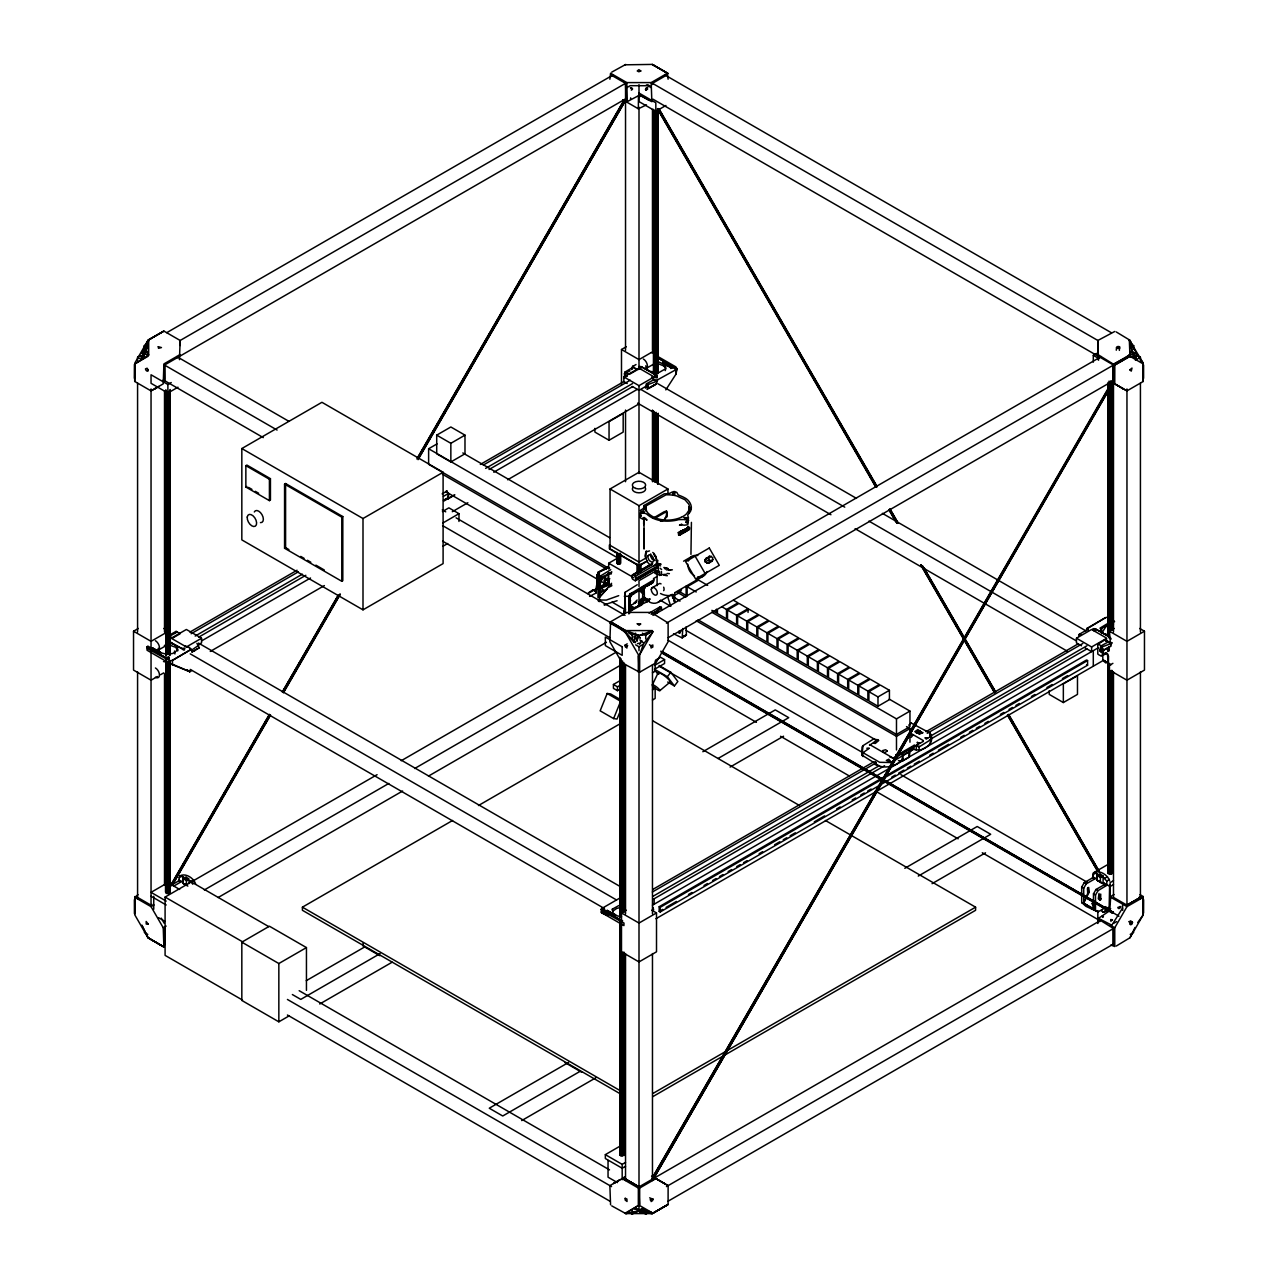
<?xml version="1.0" encoding="UTF-8"?>
<svg xmlns="http://www.w3.org/2000/svg" width="1278" height="1278" viewBox="0 0 1278 1278"><rect width="100%" height="100%" fill="white"/><g stroke="black" fill="none" stroke-linecap="round" stroke-linejoin="round"><path stroke-width="1.5" d="M134.398 378.304L134.781 363.16L148.024 340.252L149.814 339.085L163.903 331.082L180.166 340.475L625.038 83.613M191.86 670.535L189.831 671.701L172.466 664.736L172.466 660.359L191.045 649.384L189.495 647.642L185.166 646.253M180.15 345.523L180.166 340.475L179.431 359.661M610.756 569.716L599.478 576.618L599.478 597.273L611.587 583.295M629.08 611.89L629.655 594.222L654.288 579.557M639 84.683L639 95.451L627.322 101.569L622.737 99.796M651.86 101.761L651.189 82.591L667.435 73.213L668.106 79.188M653.01 1176.91L668.122 1185.633L668.09 1204.467L652.259 1213.589L625.741 1213.573L611.747 1205.873M690.567 509.267L688.97 506.743L689.018 512.558L689.13 506.759L690.184 507.877M691.414 522.367L690.951 554.396M910.99 722.933L929.937 733.029C935.4 740.889 927.524 748.732 919.233 750.122L913.083 749.403L902.795 755.442M1097.834 923.467L1097.834 910.575M1097.85 918.403L1097.77 922.221M1102.115 909.952L1101.332 910.831L1103.393 912.332L1105.598 910.447L1105.598 907.524L1098.026 911.901L1095.502 910.447L1095.502 895.015L1098.026 890.638L1106.796 885.366L1106.796 881.117L1103.154 877.219L1100.374 877.427L1097.003 875.478L1097.019 880.254L1103.058 883.625L1103.154 877.219M1113.489 928.531L1113.457 945.065L1113.489 928.531L1097.866 918.77L1109.16 911.118M1113.489 365.061L1113.442 381.611L1113.489 365.061L1099.128 356.754L1099.447 358.239M1143.219 914.058L1143.602 899.664M158.807 386.451L151.044 390.892L134.733 381.451L134.781 363.942L148.679 355.156L148.679 339.852L163.903 331.082L148.024 340.252L141.938 352.504L142.353 353.862L143.12 352.281M138.008 894.664L134.781 897.332L151.044 906.645L163.233 927.764L163.903 946.918L148.024 937.748L134.781 914.84L134.398 899.696M164.495 937.573L164.479 943.036L164.511 928.499L164.511 945.081M597.992 597.753L598.04 578.119C601.746 577.656 606.379 574.701 611.443 572.448L611.347 573.311M629.639 613.248L629.655 594.222L631.348 593.28M643.169 1209.611L642.546 1208.828L652.898 1213.189L668.09 1204.467L652.259 1213.589L639.671 1211.065L625.741 1213.573L638.329 1205.553L638.361 1188.061L622.066 1178.604L609.878 1185.633L610.564 1204.787M639.639 672.212L639.671 654.655L643.553 643.888L652.898 631.747L652.259 630.597L625.741 630.581L610.564 621.795L609.878 641.732L622.066 662.835L639.639 672.212L655.933 662.835L668.122 641.732L668.122 622.961L651.189 612.418L626.811 612.418L610.564 621.795C623.153 628.377 638.057 642.642 652.259 630.597L639.879 635.438M644.016 517.414L644.048 549.045L644.128 528.772M644.032 509.475L644.048 505.497L664.24 493.835L667.579 493.691A3.562 2.061 0 0 0 669.8 493.244L671.014 492.685A3.578 2.061 0 0 0 671.653 492.302L673.714 491.599A3.099 1.789 0 0 1 674.768 491.615L676.749 492.397A3.099 1.789 0 0 1 677.212 493.164L677.995 494.506A3.562 2.061 0 0 0 678.506 495.033L681.925 496.455A23.803 13.738 0 0 1 684.113 497.525C689.769 499.906 693.938 507.494 689.513 512.813A23.803 13.738 0 0 1 688.235 514.299A3.562 2.061 0 0 0 687.804 515.625L688.507 518.021A3.099 1.789 0 0 1 687.979 518.772L687.229 519.203A3.099 1.789 0 0 1 685.232 519.523L678.65 519.619A23.787 13.738 0 0 1 676.03 520.29C666.126 522.239 654.544 521.232 646.828 514.155A3.562 2.061 0 0 0 645.23 513.436L641.173 512.638L640.486 510.385A3.099 1.789 0 0 1 641.396 509.778L643.026 508.708A3.578 2.061 0 0 0 643.553 508.197L644.048 505.497L644.064 509.139M902.763 758.317C898.913 765.25 887.283 768.749 879.456 766.065L861.979 755.122L863.033 745.649L873.705 738.94L878.785 740.441L875.286 743.461L873.529 743.221L876.868 739.451M1097.85 922.7L1097.866 918.77M1109.623 884.887L1109.128 909.329M1116.221 946.071L1129.976 937.748L1143.219 914.824L1143.219 896.549L1139.976 894.664M171.891 884.823L178.489 881.021L179.751 875.957C185.725 872.555 194.064 878.337 195.662 884.136M611.763 76.456L611.172 75.082L625.533 83.342L625.565 99.908L627.322 101.569L626.811 82.591L610.564 73.213L609.878 79.236M625.421 613.328L625.134 592.289L637.259 584.733M645.709 510.976L646.077 505.896L666.03 494.826A21.886 12.636 0 0 1 676.573 495.896L684.944 499.714L688.666 503.979A21.886 12.636 0 0 1 689.481 506.807L689.002 510.162L686.621 513.724A21.886 12.636 0 0 1 681.238 517.334M1096.332 911.134L1085.901 906.326L1081.699 902.476L1081.699 887.044L1084.223 882.667L1092.466 877.906L1093.728 872.842C1099.703 869.455 1108.042 875.238 1109.639 881.021M652.962 83.613L1097.802 340.443L1097.85 359.597L1097.834 340.475L1114.767 331.465M589.557 596.411L595.963 593.104L597.88 572.48L608.344 566.442M1106.956 884.743L1104.256 883.162L1104.24 884.743L1095.997 889.472L1093.473 893.849L1093.489 908.514L1081.699 902.476L1098.026 911.901L1091.108 907.939L1094.543 909.936M665.822 389.886L676.126 373.911L676.765 368.495L675.838 366.882L657.723 356.434M930.208 743.844L930.975 738.604M172.466 664.736L169.654 663.314L169.686 660.774L147.865 648.825L146.938 647.003L147.881 646.093L151.251 648.186L150.884 649.048L146.986 646.924L167.114 658.521L169.047 658.298L168.408 657.164L166.667 657.355L166.811 658.282L151.411 649.48L153.04 649.192L152.609 648.106M638.329 672.18L638.329 654.655L625.102 631.747L609.91 622.945C620.836 626.124 627.977 635.933 635.454 642.642L634.831 640.981M643.761 1209.419L652.898 1213.189L639.671 1205.553L639.671 1188.045L655.933 1178.604M657.132 377.921L656.892 375.716L647.307 369.789L645.741 365.827M643.665 523.98L643.745 518.133M660.343 520.961C665.854 522.143 668.362 511.663 665.694 511.232M189.128 883.529L189.176 880.334L186.396 880.542L183.042 878.593L183.042 883.37L187.834 886.117M597.13 580.42L595.963 593.104M641.556 598.487L642.53 599.686L642.802 590.851L640.773 588.423L641.46 589.446L640.629 589.605L644.288 591.506L644.384 598.743L641.013 598.983L638.569 603.488L638.824 605.421M629.127 611.986L629.319 600.995M1093.728 872.842L1097.179 873.753L1097.035 880.127L1101.812 883.018L1100.374 882.155L1100.374 877.427M624.463 613.728L625.134 592.289L625.054 613.312M628.76 613.728L629.08 596.842L629.111 613.664M642.754 594.03L640.661 591.251L642.802 590.851L644.304 593.136L642.898 590.66L645.198 587.433L643.808 587.417L649.559 584.733L643.936 587.161L640.661 591.251L638.569 590.564L640.821 588.743M649.064 613.2L659.528 607.162L661.045 607.114L661.621 609.957M134.414 913.626L134.781 897.332M1097.834 354.533L1114.815 365.029L1114.767 383.863L1126.956 390.892L1143.219 381.451L1143.219 363.942L1129.976 356.306L1129.321 339.852L1116.221 331.929M183.042 883.37L183.201 876.852L179.751 875.957M608.28 575.308C602.657 574.285 604.159 587.976 605.229 581.746M1097.786 644.32C1104.815 644.783 1105.758 660.758 1097.786 654.032L1097.786 644.32L1105.869 639.256M645.725 507.015L646.508 510.801A21.838 12.604 0 0 0 648.361 513.468C657.068 521.328 670.79 521.712 681.238 517.334M1102.754 653.729L1102.834 659.863L1110.949 664.864L1108.393 663.538L1108.521 656.269L1107.371 653.633L1105.901 652.946L1103.313 654.304L1100.901 649.528L1100.789 646.045L1108.314 641.907L1111.78 642.674L1110.726 646.141L1100.805 651.78L1099.719 650.31L1100.789 646.045M446.357 490.8L448.514 493.516L448.147 498.787L445.75 499.203M597.018 574.956L600.325 575.931L597.114 574.445L596.826 589.174M638.553 369.454L634.207 368.112L632.658 366.099L632.211 367.792L624.894 372.106L624.271 377.968M1095.502 631.236L1095.198 628.808L1093.121 628.936L1093.617 630.709L1094.016 628.52M657.387 612.993L657.451 610.612L661.653 608.088L661.045 607.114M605.484 912.332L605.548 910.479L602.178 908.37L601.379 908.977L601.331 912.508L623.952 925.591L623.984 923.051L602.162 911.102L601.235 909.297M1119.352 350.396L1119.48 346.689L1117.93 346.45L1116.541 347.408L1116.285 350.204M1118.985 916.246L1109.767 910.751L1110.71 896.501L1114.096 894.536M169.095 659.416L169.159 657.771M601.475 578.63L600.325 577.352L603.599 576.586L601.075 579.493L599.478 576.618L599.238 581.953L599.286 576.889L596.778 576.09L598.04 578.119M134.733 381.451L134.414 364.374M657.819 361.53L664.848 364.661L665.662 368.751L659.192 372.393L649.464 371.355L656.78 375.636L656.684 377.569L654.719 377.617M861.979 755.122L862.011 747.071L863.033 745.649M1143.219 381.451L1143.219 363.176L1129.321 339.852C1137.771 354.645 1124.736 357.904 1114.096 363.926L1129.321 355.156L1131.829 351.019M624.079 613.456L624.255 610.453L623.952 614.111L622.674 615.085M661.493 571.554L661.413 574.749L660.391 575.34L655.183 573.487A1.661 0.958 0 0 1 654.799 573.151L655.039 572.24M164.59 379.55L164.511 365.045L164.542 381.611L164.511 365.045L178.856 356.77L177.275 357.728M443.45 500.241L448.274 497.573L448.514 493.516M902.556 759.867L902.46 754.355L900.655 753.077L914.185 745.266L919.058 746.943L919.233 750.122M629.287 607.753L629.367 600.836M620.565 897.635L602.21 908.243L601.874 912.827L607.13 914.888M676.621 368.959L676.126 373.911L675.822 369.294L676.765 368.495M643.169 513.133C646.812 509.906 639.431 510.114 643.489 513.053M152.737 650.071L152.897 648.17L161.395 652.93L167.274 654.416L173.025 653.377L177.962 649.847L176.396 645.869L170.086 641.955M607.034 912.364L607.194 910.447L605.181 911.342L601.283 909.201L622.658 920.863M910.08 751.097L909.169 757.183L902.444 761.065L898.45 760.618M1099.144 920.192L1098.585 917.844L1099.671 921.694M930.975 734.483L930.975 738.364L929.937 736.911L930.288 733.109M1131.669 350.491L1129.321 339.852M602.721 578.007L600.404 582.736L599.478 597.273L607.529 588.567M196.908 643.329L199.32 647.738L192.019 651.972L191.045 649.384M659.528 607.162L659.256 609.59L651.205 614.319M673.522 633.76L682.18 637.898L682.771 628.488M158.121 651.508L158.44 648.936M448.274 497.573L448.466 496.04M646.476 104.86L638.345 108.806L638.457 95.77M181.859 876.165L179.144 877.491M1095.837 873.05L1093.121 874.392M909.169 757.183L908.993 751.975L911.326 750.729M652.946 581.49L632.53 593.966L630.677 596.73C627.913 596.411 632.195 594.046 630.038 595.708L630.006 606.283L630.773 605.612M629.942 598.423L630.885 595.292M672.02 595.213L675.135 602.257L673.889 600.884M184.367 650.023L184.623 648.329L182.434 648.777L183.984 649.48L184.623 648.329M625.214 593.727L624.782 596.634L624.958 593.04M672.292 366.435L670.662 366.514L670.662 368.463L672.036 368.192L672.292 366.435L656.892 357.377L676.717 368.799L672.819 366.546L670.806 367.553L662.819 363.064L670.806 367.553M645.997 552.32L646.045 557.384M642.53 599.686L644.384 598.743L643.505 597.593L649 599.558M621.14 922.54L621.412 920.799M629.191 609.239L630.405 604.398L630.006 606.283L634.831 607.673L649.352 600.66M595.883 591.858L597.034 587.369M645.502 89.38L647.754 87.687L645.646 88.533L647.179 88.134L645.502 89.38L646.077 90.147L646.157 88.757M635.118 639.144L634.16 636.875L635.869 636.444L636.987 640.965L638.329 635.661L640.39 638.169L637.882 635.885M1087.977 887.571L1087.722 893.306L1083.744 902.859L1092.099 908.514M145.628 350.38L144.973 353.75L146.459 350.907L145.628 350.38L143.072 353.495L146.459 350.907L148.679 355.156L146.331 351.498M657.882 560.403L656.764 564.668L655.71 564.668M665.263 370.62L665.662 368.751M647.035 389.423L656.429 383.847L657.483 380.397L654.016 379.63L651.572 377.361M645.422 388.017L646.492 383.751L654.016 379.63L655.949 381.643L647.595 384.694L646.492 383.751L647.435 388.72M876.612 764.899L874.919 764.42L875.574 761.72L876.389 765.059M919.058 746.943L930.256 739.994M146.171 349.821L148.679 339.852L151.06 338.542M636.987 640.965L638.329 635.661M678.874 532.974L689.225 527.191L687.229 528.421M642.914 602.817L643.457 599.398L645.214 598.999L642.355 602.673L640.486 602.273L642.355 602.673M602.21 908.243L601.331 912.508M644.288 591.506L643.904 589.366L640.853 590.132L639.607 588.743L640.134 589.909M913.083 749.403L914.185 745.266M198.809 645.214L191.221 650.422L190.023 648.649M1078.68 636.077L1079.191 634.383L1086.508 630.07L1086.955 628.393L1105.534 617.609L1108.314 617.066M632.211 367.792L631.683 369.566L632.482 367.09L633.68 366.994M1098.537 918.371L1111.828 925.208L1122.579 908.067L1122.611 904.105L1110.678 897.252M653.154 1199.307L651.125 1201.576L651.317 1198.668L653.154 1199.307L649.639 1197.821M167.769 659.065L168.408 657.164M908.993 751.975L891.645 762.167L891.645 766.065M645.997 368.735L646.652 366.866M1100.278 631.028L1103.122 627.418L1108.777 625.597M1110.838 919.569L1112.387 919.952L1110.838 919.569L1110.997 921.406M1131.957 923.786L1132.5 922.301C1131.461 919.569 1128.027 924.793 1130.886 924.793L1131.957 923.786L1128.762 921.598M629.495 604.782L629.798 608.104L631.428 606.794M646.556 551.042L645.805 552.032L649.512 550.898M1094.719 905.175L1093.489 908.514L1094.815 905.271M141.922 352.808L148.679 339.852L146.842 349.182L145.532 349.182L143.072 353.495M620.709 699.769L610.612 693.938L607.178 693.491L600.149 710.824L613.616 718.587L617.05 719.035L620.565 710.376M613.616 718.587L620.629 701.271L607.178 693.491M681.174 531.92L685.407 529.028L678.33 532.495L678.65 535.115L688.954 529.044M640.118 1211.816L637.61 1210.282L640.118 1211.816L641.013 1209.675L642.131 1211.56L643.84 1210.921L642.882 1210.074M652.643 647.083L652.882 644.991L650.981 645.741L651.093 648.042L652.643 647.083L649.48 644.751M1118.937 908.53L1119.049 907.364L1117.883 907.38L1118.937 908.53L1120.215 907.428L1119.624 906.549M639.431 602.082L642.642 603.392M646.045 551.377L644.959 556.01L647.515 562.128A8.323 4.808 60 0 0 650.981 565.259M173.904 886.005L181.859 881.421L179.128 880.238M1088.121 891.101L1089.287 892.012L1087.722 893.306L1087.434 888.561L1088.68 887.443L1089.287 892.012L1083.744 902.859L1083.712 888.21L1086.236 883.833L1095.837 878.321L1093.105 877.123M657.148 376.211L655.151 376.738L654.815 375.684L656.78 375.636M652.339 684.912L658.09 672.899M1100.582 899.792L1100.741 894.137L1099.208 895.463L1099.607 900.271L1100.582 899.792L1098.281 898.785L1099.032 893.418M1129.976 937.748L1135.008 927.493M638.01 606.139L640.869 602.657M643.457 599.398L640.597 600.708L641.396 602.002L642.674 598.743M624.846 645.342L626.875 645.406L626.891 648.042L624.846 645.342L627.194 643.824M632.514 606.874L630.389 611.028L641.86 604.925M1100.805 651.78L1101.732 651.013M170.693 885.271L269.338 714.402M282.294 691.957L338.111 595.308M416.836 458.946L624.111 99.94M170.948 885.43L269.61 714.546M338.366 595.452L282.55 692.117L338.462 595.516M418.082 457.38L624.367 100.083M171.044 885.478L269.706 714.61M418.178 457.428L624.463 100.147M171.556 885.782L270.217 714.913M283.173 692.468L339.98 594.078L283.269 692.516M418.705 457.732L625.341 100.642L418.066 459.665M172.658 884.104L270.313 714.961M418.801 457.78L625.07 100.499M172.913 884.264L270.569 715.105M283.524 692.676L340.331 594.286M639.671 654.655L652.898 631.747M1112.419 381.866L652.659 1177.357L1112.052 381.659L1113.298 382.362L653.889 1178.06L1112.93 382.154M653.633 1177.917L1113.026 382.218M661.557 652.85L1112.323 913.099L1113.298 912.428L662.276 651.604M1110.854 945.033L1114.767 946.535L1114.767 927.764L1126.956 906.645L1143.267 897.284M144.302 351.29L145.532 349.182M1109.496 636.987L1095.422 628.936L1095.038 629.846L1093.121 628.936M685.663 531.744L688.554 529.491L678.65 535.115L689.417 529.619L689.641 527.702L684.72 530.21M874.919 764.42L875.941 762.742M600.548 588.519C600.42 586.187 609.526 585.995 609.223 580.516L608.344 580.068L608.232 573.119L609.318 573.806M634.831 607.673L630.389 611.028L629.303 608.04L630.07 607.369L629.048 606.922M598.184 600.852L599.574 598.535L599.238 601.666L598.743 599.957L606.299 600.085L618.712 595.66M1101.508 633.521L1106.748 625.293M1110.694 908.61L1108.409 910.016M704.769 559.828L709.354 556.218L712.789 557.527L712.197 561.17L708.635 563.231L705.184 561.921L704.769 559.828L711.191 556.122M709.354 556.218L708.763 559.86L712.197 561.17M708.635 563.231L709.641 561.681M630.629 99.285L630.645 97.863M632.53 89.3L631.284 90.003L632.45 88.597L630.853 88.038L632.45 88.597M629.894 605.484L630.837 607.929L629.878 609.302L629.175 608.552M1137.771 922.54L1143.219 914.824M620.709 554.221L620.709 563.215L618.808 564.317L616.907 563.215L617.466 562.432M174.591 633.473L176.108 631.38L180.214 633.68L172.131 638.345L169.686 636.156L177.211 631.955M639.591 644.336L641.125 642.243L639.958 639.767M602.593 913.291L607.817 915.336M140.772 357.025L143.807 354.421M630.086 595.213L654.048 580.931M637.115 600.037L632.61 604.558L629.032 605.357M626.795 87.639L630.214 85.674L648.01 85.722L651.189 87.655M643.297 599.989L642.355 599.382L639.543 602.21M670.822 672.292L677.851 681.494L674.417 685.919L667.388 676.717L670.822 672.292L659.049 665.487M647.275 599.51L646.396 600.612L646.141 599.062L643.217 600.213L643.904 600.868M141.554 358.239L143.376 356.019M604.446 578.103L605.437 576.953M624.527 953.228L624.527 1154.849L621.092 1155.855L620.054 1155.264L620.485 1153.667M166.188 659.815L165.517 892.14L168.249 893.705L170.23 892.571L170.23 662.994M1108.441 662.339L1107.77 872.698L1110.502 874.28L1112.483 873.13L1112.483 671.509M141.938 352.504L143.903 350.38M639.671 1211.065L641.013 1209.675M658.218 566.985L658.378 571.17M922.492 733.109L917.908 729.562L914.808 731.671L919.761 730.696L919.952 732.134L922.972 732.598L919.425 734.179L918.706 733.364L919.425 734.179M666.046 517.462L664.688 518.341M635.342 580.787L636.188 578.231L658.074 565.611L658.074 567.288L635.342 580.787L632.562 579.19L631.715 577.336L632.562 574.78L652.754 563.119M186.971 670.103L189.831 671.701L167.29 661.988L147.034 650.23L146.938 647.003M634.16 636.875L636.029 635.038M643.217 600.213L644.511 600.021M645.198 587.433L642.355 590.244L643.265 588.487L642.163 587.433L643.281 587.736M607.529 583.758L608.695 583.407L602.385 586.985M640.901 515.833L640.677 516.04A3.099 1.789 0 0 0 640.246 516.6L640.166 517.207A3.099 1.789 0 0 0 640.438 517.782L641.284 518.421A3.099 1.789 0 0 0 642.546 518.772L645.837 519.443A3.562 2.061 0 0 1 647.019 520.146A23.803 13.738 0 0 1 645.358 518.149M666.605 510.944L665.439 511.983L666.589 511.44L666.86 516.568M908.738 725.185L911.278 722.965M659.911 690.583L670.231 681.973M862.346 755.857L862.171 751.256L863.033 752.694L869.344 748.221L866.883 748.253L867.666 748.876M152.002 904.425L151.044 905.191L136.666 896.884M1101.093 655.902L1105.901 652.946L1103.425 654.895L1101.332 651.7M642.259 599.446L640.438 600.916L642.355 599.382M601.81 591.41L600.277 591.043L599.478 597.273L600.58 591.986L606.906 589.222M632.53 593.966L635.933 592.481M621.571 916.693L617.402 915.927L613.152 913.323L612.338 909.169L618.808 905.559M639 1186.895L624.654 1178.588L639 1186.895L653.362 1178.62L651.924 1178.14M641.173 592.018L642.802 590.851M604.973 583.934L608.52 581.762M601.139 591.954L603.599 590.228L600.404 588.072M657.387 570.755L657.227 571.729L658.761 572.017M155.421 388.336L154.718 388.816L158.392 386.659M1100.518 877.219L1103.106 875.957M646.077 90.147L647.642 89.093M682.18 637.898L686.414 635.086L686.126 626.811M588.407 592.832L592.8 589.941L596.267 591.267M1106.796 881.117L1109.4 879.408M1099.719 650.31L1102.515 648.505M666.189 511.791L655.406 517.989M187.147 669.928L189.831 671.701M684.529 519.459L686.318 519.491M623.073 1178.06L624.607 1177.086M625.102 64.811L652.259 64.411L667.435 73.213M679.72 535.147L685.168 532.047M653.122 581.426L645.773 585.867L652.579 582.64M632.674 366.546L636.013 364.534M678.682 632.642L679.001 631.14L680.327 632.546C679.161 634.878 677.867 631.156 681.014 631.252M1086.971 628.84L1105.326 617.769M652.77 582.688L646.732 586.107L652.962 582.608M611.811 571.889L609.159 573.455L611.06 574.157M1139.497 897.923L1126.94 905.175L1141.334 896.884L1126.956 905.144L1113.25 897.268M666.828 75.035L652.467 83.326L652.643 84.54M172.674 660.231L191.029 649.512M653.122 518.197L664.56 511.519M622.066 1178.604L624.974 1176.894M627.019 376.211L624.383 373.799L627.306 372.106M1103.409 650.342L1110.726 646.141M144.318 349.501L144.318 345.619L147.769 343.622M166.731 332.679L613.296 74.843M137.577 361.259L137.577 357.281L140.947 355.332M144.318 357.281L144.318 353.399L147.673 351.45M134.781 363.942L148.024 356.306M180.166 354.533L163.903 363.926L163.233 383.863L151.044 390.892M180.198 356.003L625.038 99.173M177.977 387.202L167.881 393.033L151.044 383.32L151.044 374.773L167.881 384.486L171.236 382.537M639 94.764L639 101.601L655.822 111.314L665.934 105.483M241.83 448.546L321.928 402.298L443.099 472.269L443.099 563.598L363 609.846L241.83 539.891L241.83 448.546L363 518.517L443.099 472.269M245.855 465.655L246.878 465.064L270.441 478.675L270.441 500.049L269.418 500.641L245.855 487.03L245.855 465.655L269.418 479.25L270.441 478.675M245.855 487.03L246.878 486.455M284.563 484.122L285.585 483.531L342.808 516.568L342.808 580.691L341.785 581.282L284.563 548.246L284.563 484.122L341.785 517.159L342.808 516.568M436.709 435.143L450.846 426.98L464.984 435.143L464.984 453.802L450.846 461.965L436.709 453.802L436.709 435.143L450.846 443.306L464.984 435.143M608.184 567.959L428.625 464.297L428.625 448.754L437.044 443.897M157.418 676.525L151.044 680.2L133.535 670.087L133.535 631.22L138.312 628.472M621.491 384.486L621.491 349.501L626.268 346.753M284.563 548.246L285.585 547.655L288.94 549.604M133.535 631.22L151.044 641.332L166.955 632.147M621.491 349.501L639 359.613L653.314 351.338M628.616 371.626L630.022 370.812M623.856 376.914L639 368.16L654.144 376.914L639 385.652L623.856 376.914L623.856 381.579L480.32 464.441M167.546 644.783L157.434 650.614A5.719 3.291 60 0 0 159.319 646.46A5.719 3.291 60 0 0 155.421 640.741M189.895 632.115L297.071 570.244M653.809 364.038L645.39 368.895A5.719 3.291 60 0 0 647.275 364.741A5.719 3.291 60 0 0 643.377 359.038M191.141 633.728L298.333 571.841M483.308 465.048L630.246 380.205M195.183 636.061L302.375 574.173M485.608 468.387L632.562 383.544M442.14 493.867L447.188 490.944M198.649 637.179L305.825 575.292M489.075 469.489L632.562 386.659M443.45 496.359L448.035 493.707M201.541 638.217L186.38 646.972L171.236 638.217L186.38 629.479L201.541 638.217L201.541 642.882L198.17 644.831M201.62 640.885L310.538 578.007M443.658 501.152L454.025 495.177M493.787 472.221L637.275 389.375M448.147 498.787L454.872 494.89M645.725 386.435L639 390.317L632.275 386.435M657.259 381.323L657.164 380.061L675.79 369.757M199.32 647.738L192.019 651.972L191.492 649.416M193.681 651.317L195.087 650.502M442.444 511.567L448.882 507.845L458.978 513.676L458.978 521.456M160.597 674.688L163.776 672.851M210.263 651.445L324.372 585.58M452.3 511.711L467.86 502.733M507.622 479.777L639 403.928M442.891 522.974L458.978 513.676M609.047 440.255L623.185 432.092L623.185 413.449L609.047 421.612L609.047 440.255L594.909 432.092L594.909 428.37M442.891 546.297L447.715 543.501M645.805 561.617L639 565.547L610.053 548.837L610.053 488.979L639 472.269L667.947 488.979L667.947 492.973M610.053 488.979L639 505.689L667.947 488.979M608.711 569.045L608.711 563.215L617.114 558.358M608.504 579.493L604.334 580.915L609.814 578.742M645.582 558.246L639 562.048L609.382 544.939L609.382 548.837L639 565.93L647.227 561.186M587.912 593.631L608.36 581.825M631.715 575.643L650.23 564.956M632.562 574.78L633.952 575.068L652.467 564.381M633.952 575.068L635.342 576.378L657.211 563.758M639 577.592L642.371 575.643M645.725 573.71L650.774 570.787M636.188 579.924L658.074 567.288M654.144 571.953L639 580.707L639 586.538M653.457 578.599L656.796 576.666M683.602 561.186L691.973 556.361M651.684 588.024L659.528 583.503A4.281 2.476 60 0 1 661.045 583.902M705.184 561.921L708.763 559.86M706.782 563.326L710.36 561.266M710.84 560.994L713.22 559.62M166.188 883.609L151.044 892.348L166.188 901.102M658.17 602.257L671.573 594.526M674.928 592.577L703.395 576.138M687.133 596.059L687.133 586.73L698.571 580.116L707.661 585.372M184.607 877.986L186.013 877.171L188.872 878.817L187.467 879.631L183.201 876.852L183.042 878.593L184.607 877.986L183.457 878.577M1093.297 362.169L1093.297 355.332L1096.668 353.399M653.202 613.12L658.298 610.165M653.314 614.015L658.25 611.172M242.501 1000.067L165.086 955.369L165.086 897.076L191.333 881.916L268.747 926.614M192.595 881.197L377.09 774.676M401.228 760.729L606.411 642.275M652.962 615.389L1101.253 356.562M628.824 633.121L632.275 635.102L635.629 633.169M1130.327 347.568L1133.682 345.619L1133.682 349.501M204.336 889.951L388.816 783.446M414.679 768.509L616.427 652.036M642.371 633.169L645.725 635.102L649.176 633.121M666.429 623.169L1112.994 365.332M1130.231 355.38L1133.682 353.399L1133.682 357.281M635.629 644.831L639 646.764L642.371 644.831M1135.375 360.188L1140.423 357.281L1140.423 361.259M163.233 927.764L166.14 926.071M218.123 897.539L402.618 791.018M428.481 776.097L619.862 665.598M668.154 637.722L1112.994 380.876M721.974 606.842L726.511 609.462L737.965 602.849L733.412 600.229M748.061 608.679L736.607 615.293L736.607 624.622L727.517 619.367L727.517 610.037L738.972 603.44L748.061 608.679L748.061 612.418M620.82 688.746L617.466 690.695L613.424 688.363L613.424 684.481L620.149 680.583M655.486 660.183L660.534 657.259L664.576 659.592L664.576 663.49L654.48 669.321M737.614 615.868L749.068 609.271L758.158 614.51L746.703 621.124L737.614 615.868L737.614 625.198L746.703 630.453L746.703 621.124M613.424 684.481L617.466 686.813L620.82 684.864M654.48 665.423L664.576 659.592M652.467 672.819L655.151 671.254L655.151 661.157M747.726 621.699L759.164 615.101L768.254 620.341L756.8 626.955L747.726 621.699L747.726 631.028L756.8 636.284L756.8 626.955M757.822 627.53L769.26 620.932L778.35 626.172L766.912 632.786L757.822 627.53L757.822 636.859L766.912 642.115L766.912 632.786M652.467 689.912L655.151 688.363L655.151 698.459L652.467 700.024M767.918 633.361L779.356 626.763L788.446 632.003L777.008 638.617L767.918 633.361L767.918 642.69L777.008 647.946L777.008 638.617M289.195 1015.85L278.844 1021.825L241.83 1000.45L241.83 942.158L269.418 926.215L306.448 947.589L306.448 990.354M620.006 1093.649L302.407 910.287L302.407 907.172L452.588 820.476M478.467 805.523L620.006 723.811M778.014 639.192L789.453 632.594L798.542 637.834L787.104 644.447L778.014 639.192L778.014 648.521L787.104 653.761L787.104 644.447M788.111 645.023L799.549 638.409L808.639 643.665L797.2 650.262L788.111 645.023L788.111 654.352L797.2 659.592L797.2 650.262M798.207 650.853L809.645 644.24L818.735 649.496L807.297 656.093L798.207 650.853L798.207 660.183L807.297 665.423L807.297 656.093M808.303 656.684L819.741 650.071L828.831 655.326L817.393 661.924L808.303 656.684L808.303 666.014L817.393 671.254L817.393 661.924M241.83 942.158L278.844 963.532L306.448 947.589M818.399 662.515L829.853 655.902L838.927 661.157L827.489 667.755L818.399 662.515L818.399 671.845L827.489 677.084L827.489 667.755M828.495 668.346L839.95 661.732L849.039 666.988L837.585 673.586L828.495 668.346L828.495 677.675L837.585 682.915L837.585 673.586M306.273 980.673L364.901 946.822M702.852 751.72L775.267 709.897L788.734 717.677L718.044 758.493M838.592 674.177L850.046 667.563L859.135 672.819L847.681 679.417L838.592 674.177L838.592 683.506L847.681 688.746L847.681 679.417M848.688 680.008L860.142 673.394L869.232 678.65L857.778 685.248L848.688 680.008L848.688 689.337L857.778 694.577L857.778 685.248M380.093 953.612L300.777 999.396L292.358 994.54M858.8 685.839L870.238 679.225L879.328 684.465L867.874 691.078L858.8 685.839L858.8 695.168L867.874 700.408L867.874 691.078M319.74 1003.997L392.154 962.19M730.105 767.072L783.558 736.208M868.896 691.67L880.334 685.056L889.424 690.296L889.424 699.625L877.986 706.239L868.896 700.983L868.896 691.67L877.986 696.909L889.424 690.296M711.766 612.21L896.485 718.875L909.952 711.095L909.952 726.639L896.485 734.419L697.948 619.782M869.519 745.266L877.922 739.627M696.222 620.741L896.485 736.352L909.952 728.588L909.952 742.183M1076.459 638.217L1091.62 629.479L1106.764 638.217L1091.62 646.972L1076.459 638.217L1076.459 642.882L1081.507 645.805M652.834 889.408L874.104 761.656M925.975 731.719L1078.105 643.888M652.355 892.012L875.366 763.27M927.221 733.316L1082.817 643.489M651.732 910.192L656.509 912.939L656.509 951.806L639 961.919L621.491 951.806L621.491 912.939L626.268 910.192M1110.247 641.38L1109.448 631.22L1114.224 628.472M652.93 896.341L879.408 765.602M929.537 736.655L1086.859 645.821M869.519 744.499L893.082 758.094L923.371 741.384M898.13 755.953L918.323 744.291M652.93 899.456L884.584 765.714M908.786 751.736L913.978 748.748M929.537 739.77L1086.859 648.936M652.467 905.175L1098.345 647.738M659.192 906.725L1086.572 659.991L1087.578 660.566L1087.578 665.231L660.199 911.981L659.192 911.39L659.192 906.725L660.199 907.316L1087.578 660.566M1109.064 647.387L1107.659 648.202L1107.659 651.508L1109.064 650.694L1109.064 647.387L1107.882 647.818L1109.064 650.694M621.491 912.939L639 923.051L656.509 912.939M659.192 911.39L662.643 909.393M666.094 907.412L676.429 901.437M688.491 894.472L691.941 892.491M704.002 885.526L707.453 883.529M712.613 880.542L716.063 878.561M719.514 876.564L722.949 874.583M728.125 871.596L731.575 869.599M736.735 866.612L740.186 864.631M743.636 862.634L747.087 860.653M759.148 853.688L762.599 851.691M774.66 844.726L779.82 841.739M783.27 839.758L786.721 837.761M790.155 835.78L795.331 832.793M814.294 821.85L824.63 815.875M836.691 808.91L840.141 806.929M852.202 799.964L855.653 797.967M860.813 794.98L864.263 792.999M867.714 791.002L871.149 789.021M891.836 777.072L895.287 775.091M898.722 773.094L903.897 770.107M907.348 768.126L910.799 766.129M914.233 764.148L919.409 761.161M929.745 755.186L933.196 753.205M938.371 750.218L948.707 744.243M960.768 737.278L964.219 735.297M969.379 732.31L972.83 730.313M976.28 728.332L979.715 726.335M984.891 723.348L988.341 721.367M1000.402 714.402L1003.853 712.405M1009.013 709.418L1012.464 707.437M1015.914 705.44L1019.349 703.459M1031.426 696.494L1034.86 694.497M1046.922 687.532L1052.098 684.545M1062.433 678.586L1067.609 675.599M1109.448 631.22L1126.956 641.332L1144.465 631.22L1144.465 670.087L1126.956 680.2L1109.448 670.087L1109.448 664.256M655.918 918.722L1103.393 660.375M1110.886 664.512L1112.898 663.346M1063.344 702.549L1077.482 694.385L1077.482 675.727L1063.344 683.89L1063.344 702.549L1049.206 694.385L1049.206 690.647M568.582 1062.433L489.266 1108.218L502.733 1115.998L580.324 1071.204M904.808 868.305L977.223 826.499L990.69 834.278L918.275 876.085M521.696 1120.582L595.836 1077.785M932.061 883.673L985.514 852.809M652.802 1093.537L975.593 907.172L975.593 910.287L652.802 1096.636M625.533 1166.287L622.178 1168.236L605.341 1158.523L605.341 1154.641L620.485 1145.887M1108.441 864.168L1093.297 872.922L1093.297 876.804M1098.569 874.871L1099.991 874.056L1102.85 875.702L1101.444 876.516L1097.179 873.753L1097.003 875.478L1098.569 874.871L1097.435 875.478M605.341 1154.641L622.178 1164.354L625.533 1162.405M1113.489 880.686L1110.119 882.635L1110.119 903.626M1113.489 884.584L1110.119 886.517L1106.764 884.584M619.351 1180.169L613.568 1183.508L620.102 1179.738M652.962 1178.827L1101.253 920.016M1113.649 923.355L1116.621 921.63M666.429 1186.607L1112.994 928.786M625.102 1213.189L638.329 1205.553M628.824 1212.103L632.275 1214.1L635.629 1212.151M635.629 1208.269L639 1210.218L642.371 1208.269M642.371 1212.151L645.725 1214.1L649.176 1212.103M668.154 1201.16L1112.994 944.33M1130.231 934.378L1133.682 932.381M637.866 369.47L629.798 374.119L624.894 372.106M597.864 573.854L599.494 572.927L598.296 572.256L606.123 568.726L597.88 572.48M151.044 906.645L153.967 904.968M667.435 1204.787L652.259 1213.589L640.054 1212.103M656.429 383.847L649.112 388.049L647.595 384.694M176.108 631.38L169 635.342M611.747 72.127L625.741 64.427M679.784 525.082L681.813 524.268L679.481 525.178L680.311 524.891M649.16 600.532L645.933 602.289L650.167 598.919L646.396 600.612L648.489 599.701M1119.049 907.364L1120.694 906.469M1102.563 648.329L1099.895 649.783L1100.901 649.528M601.123 588.407L609.59 584.605M1099.991 651.253L1102.371 649.975M638.409 1208.956L636.875 1209.771L638.041 1210.026M1119.145 908.067L1120.822 907.188M633.169 608.743L640.55 604.973M605.452 584.941L606.587 585.212L603.535 586.203L607.961 584.717M609.159 587.065L611.811 585.787M189.176 880.334L190.55 881.341L193.521 879.951M1104.527 878.226L1107.499 876.836M650.342 584.174L651.157 583.79M625.261 646.812L627.706 645.678M608.2 579.429L604.973 580.835L605.868 583.247L604.813 583.056M1118.298 908.243L1120.215 907.428M599.366 574.349L597.992 573.55L599.494 572.927M608.855 567.544L607.689 568.023L609.67 568.023M610.357 585.5L611.683 584.957M902.811 755.809L902.444 761.065M682.724 636.54L686.414 635.086L683.874 635.853M653.585 385.541L654.767 385.093L651.588 386.499M606.299 604.558L604.015 604.845L617.098 600.724M1103.393 912.332L1107.595 910.367L1108.314 907.412L1106.908 908.227L1106.093 911.39L1103.09 911.853M685.775 522.351L686.398 521.136M911.118 737.358L912.843 735.393L909.025 735.058M917.284 732.917L915.959 732.645L919.952 732.134M1107.099 623.84L1100.038 628.105L1103.154 633.217L1095.565 628.952M680.247 525.114L683.331 525.066A3.578 2.061 0 0 1 684.225 525.21L687.756 524.763L688.187 522.718M917.093 732.821L919.01 732.326M637.45 643.665L639.607 643.122M645.598 387.506L646.62 387.25M1101.892 646.972L1110.231 643.92L1105.949 639.527L1105.965 641.109L1105.949 639.527L1108.314 641.907M186.396 880.542L186.396 885.271L183.01 883.242L185.358 884.552M641.971 1211.256L643.84 1210.921M918.578 730.888L919.761 730.696M625.741 1213.573L638.121 1211.448M164.367 645.406L166.747 645.039M621.044 907.316L616.699 908.45L612.737 911.214L612.338 909.169M604.222 585.58L606.587 585.212M169.686 660.774L172.466 660.359M653.697 565.946L655.758 564.876L656.604 562.735A8.323 4.808 60 0 0 656.668 561.361L655.215 555.115L657.307 561.234M661.413 574.749L665.263 574.349A12.237 7.061 0 0 0 666.03 574.493M672.404 569.796L666.413 569.876M1113.026 911.853L1112.323 913.099M1086.779 629.383L1088.505 630.389M1103.793 654.671L1107.371 653.633L1108.361 663.042L1104.831 661.125M643.058 587.177L643.936 587.161L640.55 588.168L641.412 588.711L642.483 587.145M631.38 593.759L632.674 593.663M630.677 595.021L633.888 594.046M705.775 558.278L707.629 558.182M668.698 570.052L670.774 569.956M667.02 573.502L669.384 573.662M1131.541 351.69L1133.027 352.153L1131.541 351.69L1134.928 355.811L1132.372 351.69M1111.189 639.016L1109.112 637.962L1110.71 637.994M638.361 1188.061L639.671 1188.045M626.811 82.591L651.189 82.591M624.287 596.267L629.111 596.315M604.398 578.407L608.2 578.487M919.233 746.24L916.278 746.176L916.278 750.25M1092.307 903.211L1094.128 903.242L1092.37 904.233L1092.307 903.211L1092.914 906.054M629.655 594.222L630.789 594.27M1108.361 663.042L1102.834 659.863L1105.406 661.397M647.275 586.171L643.537 586.538M1079.191 634.383L1081.092 634.671M642.163 513.021L644.463 513.245M654.927 560.595L652.147 559.109L650.726 556.537A4.169 2.412 60 0 1 650.726 553.933M607.194 910.447L615.181 914.936L607.306 910.463L607.338 911.486L605.708 911.773L621.108 920.575L620.964 919.633M634.735 1209.419L636.348 1209.659M657.339 363.367L665.95 366.802M169.623 645.118L175.805 647.339L177.722 650.869M1110.726 623.568L1113.505 624.079M1134.624 352.952L1136.446 353.319M655.822 567.879L657.211 568.151M660.582 565.882L658.09 565.18M592.8 589.941L594.078 590.26M621.587 924.266L622.402 924.473M1109.016 634.99L1103.761 633.632L1109.623 637.067M168.984 642.994L174.239 644.463L169.846 641.828M1134.193 353.319L1136.11 354.006L1137.228 356.354M1136.062 358.096L1129.976 356.306L1114.815 365.029L1129.976 356.306L1136.078 358.319L1134.097 356.019M678.33 532.495L680.008 535.067M629.83 607.625L630.837 607.929M650.087 1199.818L652.643 1200.665M634.207 368.112L637.962 369.39M637.946 634.958L625.741 630.581L625.102 631.747L634.239 642.546M189.495 647.642L185.741 646.237M1094.655 878.753L1092.514 877.778L1094.479 879.12M180.677 881.868L178.489 881.021L180.502 882.219M1106.796 885.366L1104.24 884.743M642.323 600.484L643.361 600.948M652.898 64.811L668.09 73.533L652.259 64.411L654.64 65.865M639.671 96.665L640.869 95.882L651.189 101.361M646.428 84.891L648.01 85.722M624.511 82.798L625.549 83.342L626.14 101.745M651.556 1176.08L664.448 1183.524L653.553 1177.214M182.434 648.777L174.846 644.783L182.578 649.064M891.645 762.167L886.357 760.458L888.769 759.196L891.501 762.535L879.679 762.295L863.033 752.694M660.039 568.167L661.605 569.541M1111.924 382.218L1123.362 388.895L1122.579 388.368M672.452 367.425L675.822 369.294L676.126 373.911M660.598 600.372L670.79 606.331L667.739 596.938M153.009 648.186L160.884 652.643L158.855 651.045L158.312 648.281M1100.374 882.155L1097.035 880.127L1103.058 883.625M638.345 108.806L623.073 99.94M1110.39 925.24L1114.767 927.764M148.679 938.148L163.903 946.918M664.704 74.843L1111.269 332.679M1130.231 343.622L1133.682 345.619M1130.327 351.45L1133.682 353.399M1137.053 355.332L1140.423 357.281M652.962 99.173L1097.802 356.003M639 93.054L655.822 102.767L655.822 111.314M1093.297 355.332L1098.345 358.255M1139.688 628.472L1144.465 631.22M1111.333 620.613L1111.189 619.67L1114.336 621.491M657.994 383.783L856.484 498.388M882.379 513.341L1086.044 630.933M641.077 389.566L844.742 507.158M868.912 521.104L1076.028 640.693M623.856 381.579L627.226 383.512M1084.878 647.738L1091.62 651.636L1091.62 646.972M637.626 403.129L830.94 514.73M855.094 528.693L1067.402 651.253M1086.572 664.656L1087.578 665.231M462.812 452.939L609.558 537.655M889.232 699.13L909.952 711.095M687.133 586.73L696.222 591.97M727.517 610.037L736.607 615.293M678.554 591.091L686.126 595.468L686.126 586.139M711.878 610.341L716.415 612.961L716.415 609.223M428.625 448.754L618.536 558.39M677.228 592.289L685.871 597.273M906.501 726.591L909.952 728.588M909.904 732.837L923.371 740.601M608.711 563.215L633.952 577.784M442.444 474.218L606.459 568.902M1111.205 871.692L1112.483 873.13M445.894 491.758L604.734 583.455M685.871 630.31L877.507 740.936M889.712 756.927L893.082 758.094M612.066 602.082L625.533 609.846M176.747 356.562L288.812 421.277M442.268 509.874L445.718 511.855M456.07 517.83L625.038 615.389M668.154 640.278L861.26 751.784M900.91 774.676L1087.131 882.187M1084.223 882.667L1086.236 883.833M1095.997 889.472L1098.026 890.638M144.318 345.619L147.673 347.568M1081.699 887.044L1083.712 888.21M1093.473 893.849L1095.502 895.015M660.806 651.173L1113.298 912.428M144.318 353.399L147.769 355.38M165.006 365.332L277.086 430.047M442.603 525.609L611.571 623.169M661.573 652.036L863.321 768.509M890.894 784.436L1082.29 894.935M661.301 652.275L1112.93 913.035M137.577 357.281L140.947 359.214M163.28 379.885L263.284 437.619M442.603 541.153L609.846 637.722M659.863 666.589L756.416 722.342M780.554 736.272L849.519 776.097M875.382 791.018L958.149 838.815M982.287 852.745L1097.802 919.441M655.598 669.912L667.388 676.717M667.675 682.037L674.417 685.919M652.467 686.813L655.151 688.363M248.555 487.413L251.926 489.362M255.281 491.311L258.651 493.244M652.802 720.824L799.533 805.523M825.412 820.476L975.593 907.172M300.729 556.409L304.1 558.342M307.455 560.291L310.826 562.24M315.874 565.148L324.292 570.004M198.505 643.09L619.67 886.245M163.776 628.472L166.955 630.31M190.23 653.841L616.555 899.984M190.23 669.4L604.478 908.562M302.407 907.172L620.006 1090.549M379.822 955.704L363 945.992L363 943.324M564.956 1062.577L581.778 1072.306M169.559 883.609L179.655 889.44M168.952 891.117L170.23 892.571M663.729 1183.109L668.122 1185.633M165.086 897.076L242.501 941.774M151.044 896.229L166.188 904.984M299.164 990.69L609.526 1169.881M158.456 917.62L164.734 921.246M617.466 1182.613L608.04 1177.182L608.04 1160.392M287.422 999.46L611.571 1186.607M144.318 932.381L147.769 934.378M287.422 1015.004L609.846 1201.16M1110.39 381.339L1126.956 390.892M673.426 596.778L679.992 601.139M183.058 883.242L186.077 884.983M623.52 100.259L626.428 101.952M1111.189 619.67L1114.608 621.683M1122.611 904.105L1126.956 906.645M167.29 661.988L169.654 663.314M640.038 368.16L640.869 368.655M640.693 95.291L649.144 100.323M597.529 574.269L600.325 575.931M675.311 495.289L673.107 495.241L672.883 493.995M608.711 584.222L609.207 584.653M630.358 87.639L631.955 88.661M647.978 84.827L650.454 86.409M1111.78 642.674L1111.556 643.601M1139.497 896.517L1140.663 897.268M1099.048 897.444L1101.077 898.769M1130.215 920.767L1132.5 922.301M663.953 567.464L665.295 569.109M675.407 368.623L676.669 369.997M652.754 552.463L654.4 553.725M1132.468 354.773L1133.698 355.779M1103.857 661.333L1105.965 663.042M597.992 573.55L599.398 574.765M1136.078 358.319L1134.88 357.089M658.122 611.555L657.451 610.612M1086.955 628.393L1087.977 629.287M169.686 636.156L172.131 638.345M651.652 377.25L654.016 379.63M638.569 603.488L639.351 604.478M1119.48 346.689L1119.736 348.303L1117.116 348.399L1116.541 347.408M625.565 99.908L626.827 101.345M1132.643 353.239L1134.928 355.811M1105.837 906.613L1106.54 908.498M624.383 373.799L626.747 376.627M663.218 365.204L665.582 368.096M689.13 506.759L689.193 512.606M1098.585 360.156L1097.818 344.693L1097.818 345.491M190.55 881.341L192.818 884.232M655.087 670.471L657.435 673.538M654.288 554.908L655.518 556.601L653.633 553.725M1103.425 916.741L1102.211 916.134L1102.738 917.38M674.321 600.9L675.167 602.082M1143.219 363.176L1136.685 353.91L1129.976 340.252M641.652 640.629L643.265 642.978M630.038 595.708L630.677 596.73M658.873 108.566L877.123 486.567M890.063 509.011L898.035 522.814M923.946 567.688L995.706 691.957M1008.661 714.402L1099.336 871.468M658.617 108.726L876.852 486.71M897.779 522.958L889.808 509.155L897.683 523.021M922.7 566.106L995.45 692.117L922.604 566.17M1008.39 714.546L1099.08 871.612L1008.294 714.61M658.521 108.774L876.756 486.774M658.01 109.077L876.245 487.078L657.898 109.125M889.2 509.507L897.172 523.325M921.087 564.748L994.827 692.468M1007.783 714.913L1097.467 870.254M889.105 509.571L897.076 523.373M920.991 564.796L994.731 692.516M1007.687 714.961L1097.371 870.302M657.643 109.285L875.877 487.269M888.833 509.714L895.814 521.791M920.735 564.956L994.476 692.676M1007.431 715.105L1097.115 870.446M695.136 556.186L705.136 573.487M161.268 918.147L164.191 923.259M141.938 925.496L148.024 937.748L163.185 946.567L148.024 937.748L141.922 925.192M174.942 653.985L174.511 651.045M635.342 576.378L636.188 578.231M630.565 600.788L629.655 598.615L630.31 603.12L629.303 598.855M599.478 576.618L600.309 579.461M141.714 355.651L141.906 356.482M653.106 907.508L653.617 910.032M182.962 648.106L183.233 649.975M862.57 752.694L863.033 756.576M1136.094 355.763L1136.286 357.457M1104.256 883.162L1104.543 885.862M1113.489 944.314L1113.41 929.857M1122.579 908.067L1122.707 910.367M629.399 600.708L629.798 608.104M670.662 366.514L670.694 367.313M643.84 1209.675L643.888 1210.649M643.026 517.702L643.058 518.948M638.489 655.997L638.984 669.656M639.016 1191L639.511 1204.659M1143.219 896.549L1143.586 913.035M634.112 639.032L634.16 642.275M659.576 571.314L659.624 575.531M644.128 518.245L644.144 521.887M629.431 595.26L629.463 599.701M134.733 896.549L134.781 914.058M1143.586 364.965L1143.602 378.336M666.589 511.44L666.589 517.43M1140.423 383.16L1140.423 632.035M1140.423 671.845L1140.423 898.817M1126.956 388.943L1126.956 639.799M1126.956 641.332L1126.956 904.6M1113.489 383.16L1113.489 632.035M1113.489 671.845L1113.489 896.836M1112.483 382.058L1112.483 629.591M1112.243 383.224L1112.243 628.76M1112.243 670.678L1112.243 872.299M1111.812 380.828L1111.812 630.358M1111.812 670.279L1111.812 873.88M1110.502 381.211L1110.502 630.741M1110.502 670.662L1110.502 874.28M1109.048 381.084L1109.048 636.588M1109.048 664.544L1109.048 874.136M1108.441 384.87L1108.441 636.396M1108.01 382.473L1108.01 635.997M1108.01 661.94L1108.01 873.545M1099.991 874.056L1099.991 876.964M1093.297 650.662L1093.297 666.205M929.937 733.029L929.937 736.911M896.485 718.875L896.485 734.419M896.485 736.352L896.485 749.962M877.986 696.909L877.986 706.239M726.511 609.462L726.511 618.792L717.421 613.536L717.421 609.814M689.385 508.037L689.385 511.935M674.672 593.136L674.672 600.916M672.659 594.302L672.659 598.184M660.199 907.316L660.199 911.981M658.186 109.796L658.186 373.304M658.186 413.225L658.186 483.084M657.946 110.962L657.946 372.457M657.946 414.376L657.946 484.25M657.515 108.566L657.515 374.055M657.515 413.976L657.515 483.851M657.068 573.487L657.068 585.628M656.205 110.946L656.205 374.438M656.205 412.363L656.205 482.237M654.751 110.803L654.751 374.31M654.751 412.235L654.751 482.11M654.144 899.536L654.144 904.201M653.713 110.212L653.713 371.706M653.713 411.628L653.713 481.502M653.473 109.365L653.473 372.872M653.473 410.797L653.473 480.656M652.467 109.413L652.467 350.316M652.467 410.046L652.467 481.71M652.467 664.879L652.467 913.754M652.467 953.564L652.467 1180.537M645.725 635.102L645.725 639M645.725 1210.218L645.725 1214.1M640.901 564.077L640.901 571.282M640.342 564.86L640.342 572.049M639 107.224L639 358.08M639 359.613L639 369.326M639 385.652L639 473.563M639 505.689L639 572.368M639 590.42L639 602.082M639 646.764L639 650.758M639 670.662L639 921.518M639 923.051L639 1186.319M639 1206.224L639 1210.218M637.658 564.86L637.658 573.854M637.099 564.077L637.099 573.071M632.275 635.102L632.275 639M632.275 1210.218L632.275 1214.1M625.533 99.444L625.533 350.316M625.533 410.046L625.533 481.71M625.533 664.879L625.533 913.754M625.533 953.564L625.533 1180.537M624.527 663.777L624.527 911.31M623.856 662.547L623.856 912.077M623.856 951.998L623.856 1155.6M622.546 660.934L622.546 912.46M622.546 952.382L622.546 1155.999M622.178 1164.354L622.178 1179.738M621.092 658.809L621.092 916.31M621.092 924.298L621.092 1155.855M620.149 553.198L620.149 563.981M620.054 658.202L620.054 917.716M620.054 921.71L620.054 1155.264M619.814 657.371L619.814 916.869M619.814 922.86L619.814 1154.417M618.808 553.518L618.808 564.317M617.466 553.198L617.466 563.981M617.466 686.813L617.466 690.695M616.907 552.431L616.907 563.215M608.711 572.927L608.711 584.589M450.846 443.306L450.846 461.965M363 518.517L363 609.846M341.785 517.159L341.785 581.282M285.585 483.531L285.585 547.655M278.844 963.532L278.844 1021.825M269.418 479.25L269.418 500.641M186.013 877.171L186.013 880.063M170.23 389.518L170.23 655.023M169.99 390.685L169.99 654.176M169.99 662.164L169.99 891.725M169.559 390.285L169.559 655.774M169.559 661.764L169.559 893.322M168.249 392.666L168.249 654.16M168.249 662.148L168.249 893.705M167.881 384.486L167.881 393.033M166.795 392.522L166.795 654.032M166.795 662.02L166.795 893.578M166.188 390.333L166.188 655.822M165.757 389.934L165.757 655.422M165.757 659.416L165.757 892.971M164.511 391.132L164.511 632.035M164.511 673.841L164.511 884.887M153.743 896.229L153.743 909.297M151.044 388.943L151.044 639.799M151.044 641.332L151.044 904.6M137.577 383.16L137.577 632.035M137.577 671.845L137.577 898.817M254.306 511.967A6.662 3.85 60 0 1 261.99 514.651A6.662 3.85 60 0 1 260.456 522.638M1108.985 634.846A5.719 3.291 60 0 1 1112.483 629.862M621.028 916.566A5.719 3.291 60 0 1 624.527 911.581M621.028 943.771A5.719 3.291 60 0 1 621.028 939.106M155.421 667.963A5.719 3.291 60 0 1 159.462 674.944A5.719 3.291 60 0 1 155.421 677.276M651.461 352.664A5.719 3.291 60 0 1 653.473 353.207M163.504 661.589A5.719 3.291 60 0 1 165.517 662.132M663.665 587.177A4.281 2.476 60 0 1 663.665 590.676M707.053 571.522A11.422 9.329 60 0 1 697.564 577.001M694.513 575.835A11.422 9.329 60 0 1 687.788 564.205M688.315 560.994A11.422 9.329 60 0 1 697.804 555.499M681.509 589.589A12.381 7.141 0 0 1 673.123 595.276A12.381 7.141 0 0 1 660.534 593.519M667.356 575.707A12.381 7.141 0 0 1 663.681 575.02M660.391 600.325A11.422 9.329 60 0 1 649.288 601.954M646.54 599.861A11.422 9.329 60 0 1 644.384 597.018M658.777 674.321A7.62 1.454 37.9 0 1 664.416 675.79A7.62 1.454 37.9 0 1 669.289 682.18M645.15 487.509A6.662 3.85 0 0 1 639 492.829A6.662 3.85 0 0 1 632.85 487.509M1113.521 366.435L1113.489 380.876L1113.521 366.435M643.824 521.408L643.793 524.555L643.824 521.408M640.182 514.762C642.499 520.066 639.671 509.203 640.182 514.762M595.037 590.995L596.443 588.503L595.037 590.995M647.882 555.882L647.85 556.329A4.169 2.412 60 0 0 647.898 557.352L648.904 559.908A4.169 2.412 60 0 0 649.655 560.85L651.908 562.144A4.169 2.412 60 0 0 652.643 562.064L653.665 560.691A4.169 2.412 60 0 0 653.713 559.716C654.064 557.288 649.639 552.272 647.882 555.882M684.161 517.654L686.765 517.718L684.161 517.654M877.619 765.49L877.778 766.401L877.619 765.49M640.789 70.961L638.856 71.776L637.227 70.977L638.904 69.683L640.789 70.961M688.522 520.178C683.73 522.335 688.155 525.29 688.522 520.178M1129.848 369.837L1131.27 371.131L1132.004 368.064L1129.848 369.837M672.883 493.18C675.104 496.088 676.174 490.992 672.883 493.18M637.291 623.776L639.096 625.246L640.773 623.984L637.291 623.776M625.23 1198.317L625.118 1199.994L627.019 1201.48L626.907 1199.02L625.23 1198.317M148.264 370.189C148.088 372.681 145.293 370.205 145.5 368.847L147.114 368.224L148.264 370.189M158.264 346.705L158.52 348.319L161.459 347.568L158.264 346.705M148.264 924.154L146.235 924.09L146.171 921.47L148.264 924.154M639.879 589.573L637.578 591.57L639.879 589.573M928.307 737.71L926.262 739.099L924.937 737.853L928.307 737.71M641.284 366.674L640.741 367.569L638.824 366.658L640.901 366.53L648.857 370.939L641.284 366.674M887.188 751.017L885.159 752.47L882.89 752.167L882.667 750.569L885.67 749.739L887.188 751.017M688.411 526.552L686.829 528.245L688.411 526.552M895.686 754.899L896.038 756.241L897.619 755.649L895.686 754.899M917.332 742.39L917.54 743.445L919.553 743.109L917.332 742.39M636.7 601.826L633.968 603.583L636.604 601.89M683.426 530.162L680.008 531.632L683.426 530.162M709.274 548.022L685.615 561.681L695.615 578.982L719.274 565.323L709.274 548.022M660.822 564.173L657.898 563.502L660.822 564.173M665.455 567.815L664.512 567.576L668.202 568.694L665.455 567.815M626.348 1179.546L625.293 1178.987L637.802 1186.192L626.348 1179.546M658.074 571.394L655.326 569.796L655.326 571.426L658.074 573.023L658.074 571.394M622.178 646.764L605.341 637.051L605.341 645.598L622.178 655.326L622.178 646.764M247.245 517.047A6.662 3.85 60 0 0 253.731 526.52A6.662 3.85 60 0 0 254.785 517.798A6.662 3.85 60 0 0 247.245 517.047M651.285 589.541A4.281 2.476 60 0 0 655.822 595.197A4.281 2.476 60 0 0 655.822 589.142A4.281 2.476 60 0 0 651.285 589.541M652.754 685.807A4.761 0.911 37.9 0 0 659.336 690.711A4.761 0.911 37.9 0 0 656.285 686.733A4.761 0.911 37.9 0 0 652.754 685.807M635.661 488.42A6.662 3.85 0 0 0 645.662 485.097A6.662 3.85 0 0 0 635.661 481.758A6.662 3.85 0 0 0 635.661 488.42"/></g></svg>
